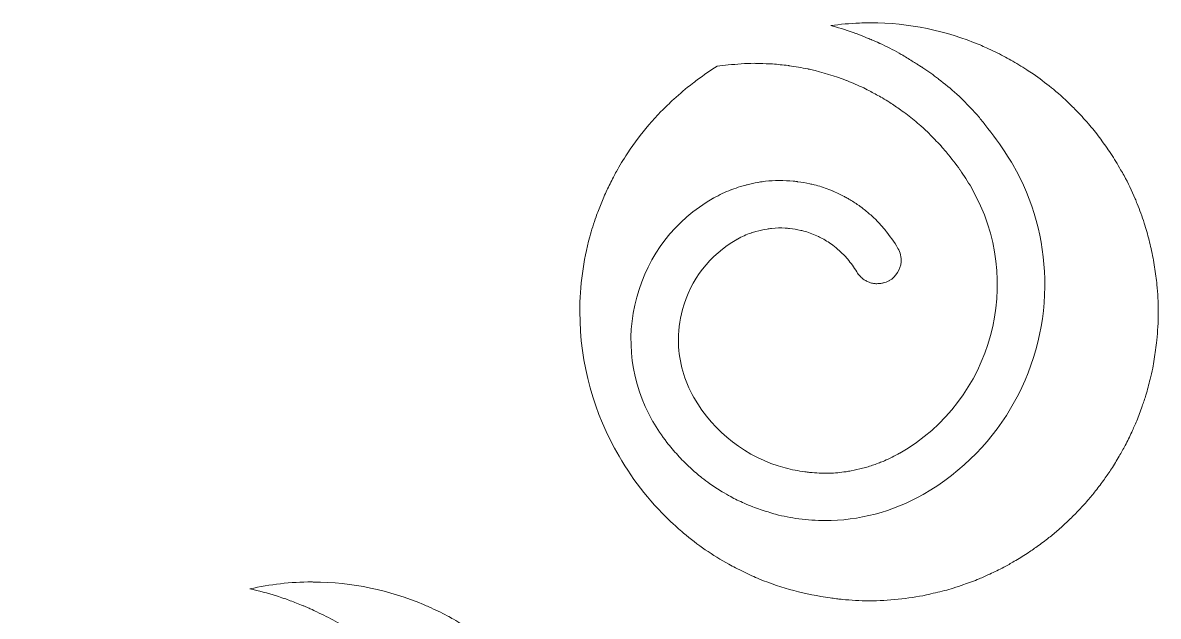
# Model space of a CAD drawing. Header units: millimetres. Extents: x -416 to 1516, y -417 to 43.
# Drawn here: x 853.16 to 877.1, y -36.01 to -23.49 of the extents above; entities that cross this region are included whole.
import ezdxf

# ---------------------------------------------------------------- set-up
doc = ezdxf.new("R2010")
doc.units = ezdxf.units.MM
doc.header["$MEASUREMENT"] = 0
doc.layers.add('Layer 2', color=7, linetype='Continuous')

msp = doc.modelspace()

# ---------------------------------------------------------------- linework, layer by layer
at = {"layer": 'Layer 2', "lineweight": 0}
for points, knots in [([(864.958, -28.78), (864.994, -28.517), (865.046, -28.258), (865.114, -28.006), (865.152, -27.862), (865.198, -27.721), (865.247, -27.581), (865.262, -27.538), (865.279, -27.495), (865.296, -27.452), (865.332, -27.355), (865.37, -27.26), (865.411, -27.166), (865.432, -27.118), (865.453, -27.071), (865.475, -27.025), (865.518, -26.932), (865.564, -26.841), (865.612, -26.751), (865.634, -26.71), (865.654, -26.669), (865.676, -26.629), (865.748, -26.502), (865.822, -26.377), (865.902, -26.255), (865.972, -26.149), (866.045, -26.045), (866.121, -25.943), (866.274, -25.74), (866.439, -25.547), (866.615, -25.365), (866.659, -25.319), (866.706, -25.276), (866.752, -25.231), (866.797, -25.187), (866.841, -25.142), (866.888, -25.099), (867.013, -24.985), (867.144, -24.877), (867.278, -24.774), (867.311, -24.748), (867.345, -24.722), (867.379, -24.697), (867.515, -24.596), (867.654, -24.498), (867.798, -24.408), (867.877, -24.396), (867.955, -24.389), (868.034, -24.381), (868.216, -24.361), (868.398, -24.347), (868.58, -24.346), (868.581, -24.346), (868.581, -24.346), (868.582, -24.346), (868.598, -24.346), (868.614, -24.348), (868.631, -24.348), (868.652, -24.348), (868.673, -24.35), (868.694, -24.35), (868.785, -24.352), (868.876, -24.354), (868.966, -24.36), (869.076, -24.368), (869.185, -24.379), (869.294, -24.393), (869.303, -24.394), (869.312, -24.395), (869.32, -24.396), (869.452, -24.414), (869.583, -24.437), (869.713, -24.465), (869.716, -24.465), (869.718, -24.465), (869.72, -24.466), (869.735, -24.469), (869.751, -24.474), (869.766, -24.478), (870.024, -24.536), (870.278, -24.612), (870.525, -24.708), (870.527, -24.709), (870.529, -24.71), (870.531, -24.711), (870.652, -24.758), (870.771, -24.81), (870.889, -24.866), (870.939, -24.89), (870.987, -24.916), (871.036, -24.942), (871.119, -24.984), (871.201, -25.029), (871.282, -25.077), (871.334, -25.108), (871.386, -25.139), (871.437, -25.172), (871.515, -25.221), (871.592, -25.274), (871.667, -25.328), (871.714, -25.361), (871.763, -25.394), (871.809, -25.43), (871.907, -25.505), (872.001, -25.584), (872.094, -25.666), (872.096, -25.667), (872.099, -25.669), (872.101, -25.671), (872.118, -25.687), (872.136, -25.702), (872.153, -25.717), (872.16, -25.723), (872.166, -25.729), (872.173, -25.735), (872.175, -25.737), (872.177, -25.739), (872.179, -25.741), (872.24, -25.798), (872.296, -25.86), (872.354, -25.92), (872.397, -25.965), (872.443, -26.007), (872.485, -26.054), (872.494, -26.064), (872.505, -26.073), (872.514, -26.084), (872.516, -26.086), (872.518, -26.088), (872.52, -26.09), (872.553, -26.128), (872.587, -26.166), (872.62, -26.206), (872.628, -26.215), (872.635, -26.226), (872.643, -26.236), (872.738, -26.35), (872.831, -26.466), (872.917, -26.59), (872.918, -26.591), (872.919, -26.592), (872.92, -26.594), (873.004, -26.714), (873.084, -26.839), (873.158, -26.968), (873.16, -26.971), (873.162, -26.974), (873.163, -26.976), (874.288, -28.937), (873.608, -31.447), (871.648, -32.572), (871.647, -32.572), (871.647, -32.572), (871.646, -32.572), (871.541, -32.632), (871.433, -32.685), (871.324, -32.732), (871.29, -32.747), (871.255, -32.759), (871.22, -32.773), (871.143, -32.803), (871.064, -32.831), (870.985, -32.855), (870.946, -32.867), (870.906, -32.878), (870.866, -32.889), (870.786, -32.91), (870.705, -32.927), (870.624, -32.942), (870.588, -32.948), (870.552, -32.956), (870.516, -32.961), (870.399, -32.978), (870.282, -32.99), (870.164, -32.993), (870.162, -32.993), (870.159, -32.993), (870.157, -32.993), (870.021, -32.996), (869.885, -32.989), (869.749, -32.975), (869.716, -32.971), (869.683, -32.967), (869.65, -32.963), (869.511, -32.944), (869.373, -32.92), (869.235, -32.883), (868.416, -32.661), (867.732, -32.133), (867.309, -31.396), (867.106, -31.042), (866.997, -30.652), (866.985, -30.256), (866.978, -30.018), (867.006, -29.778), (867.07, -29.541), (867.241, -28.911), (867.646, -28.386), (868.212, -28.061), (868.218, -28.058), (868.223, -28.056), (868.229, -28.053), (868.321, -28.001), (868.417, -27.96), (868.514, -27.926), (868.516, -27.925), (868.518, -27.924), (868.521, -27.923), (868.552, -27.912), (868.585, -27.903), (868.617, -27.894), (868.694, -27.871), (868.773, -27.854), (868.851, -27.842), (868.883, -27.837), (868.916, -27.831), (868.948, -27.828), (869.043, -27.818), (869.138, -27.816), (869.233, -27.821), (869.265, -27.823), (869.296, -27.827), (869.327, -27.83), (869.406, -27.839), (869.485, -27.852), (869.562, -27.87), (869.592, -27.877), (869.622, -27.884), (869.652, -27.892), (869.75, -27.921), (869.845, -27.956), (869.937, -28), (869.953, -28.007), (869.967, -28.016), (869.982, -28.024), (870.068, -28.068), (870.15, -28.118), (870.228, -28.175), (870.228, -28.176), (870.229, -28.176), (870.23, -28.176), (870.253, -28.194), (870.276, -28.213), (870.299, -28.232), (870.363, -28.284), (870.425, -28.341), (870.482, -28.402), (870.501, -28.422), (870.52, -28.441), (870.538, -28.462), (870.541, -28.466), (870.544, -28.469), (870.547, -28.473), (870.619, -28.558), (870.686, -28.647), (870.743, -28.747), (870.763, -28.781), (870.787, -28.812), (870.813, -28.839), (870.818, -28.844), (870.823, -28.849), (870.828, -28.853), (870.829, -28.854), (870.83, -28.856), (870.831, -28.857), (870.841, -28.866), (870.852, -28.873), (870.863, -28.882), (870.863, -28.882), (870.863, -28.882), (870.863, -28.882), (870.875, -28.892), (870.887, -28.903), (870.9, -28.912), (870.911, -28.919), (870.921, -28.925), (870.931, -28.931), (870.955, -28.944), (870.979, -28.955), (871.004, -28.964), (871.014, -28.968), (871.023, -28.972), (871.033, -28.975), (871.047, -28.98), (871.062, -28.981), (871.077, -28.984), (871.089, -28.987), (871.102, -28.989), (871.115, -28.991), (871.124, -28.992), (871.132, -28.996), (871.142, -28.996), (871.142, -28.996), (871.142, -28.996), (871.142, -28.996), (871.142, -28.996), (871.142, -28.996), (871.142, -28.996), (871.158, -28.997), (871.173, -28.994), (871.189, -28.993), (871.205, -28.993), (871.221, -28.996), (871.238, -28.994), (871.248, -28.993), (871.259, -28.989), (871.27, -28.987), (871.28, -28.985), (871.291, -28.983), (871.302, -28.98), (871.302, -28.98), (871.302, -28.98), (871.303, -28.98), (871.303, -28.98), (871.303, -28.979), (871.303, -28.979), (871.342, -28.969), (871.381, -28.955), (871.418, -28.935), (871.421, -28.933), (871.424, -28.933), (871.427, -28.931), (871.577, -28.846), (871.665, -28.694), (871.677, -28.534), (871.684, -28.438), (871.663, -28.339), (871.612, -28.249), (871.532, -28.111), (871.44, -27.985), (871.343, -27.865), (871.341, -27.864), (871.34, -27.862), (871.339, -27.861), (871.315, -27.831), (871.289, -27.805), (871.264, -27.777), (871.213, -27.72), (871.164, -27.662), (871.109, -27.61), (871.106, -27.608), (871.104, -27.605), (871.101, -27.602), (871.045, -27.549), (870.985, -27.501), (870.925, -27.452), (870.894, -27.427), (870.864, -27.4), (870.831, -27.376), (870.813, -27.364), (870.795, -27.352), (870.778, -27.339), (870.712, -27.294), (870.646, -27.251), (870.577, -27.211), (870.552, -27.196), (870.526, -27.181), (870.5, -27.167), (870.488, -27.161), (870.476, -27.154), (870.464, -27.147), (870.388, -27.107), (870.31, -27.071), (870.231, -27.039), (870.229, -27.038), (870.227, -27.037), (870.226, -27.036), (870.214, -27.032), (870.204, -27.026), (870.193, -27.022), (870.181, -27.017), (870.169, -27.011), (870.157, -27.007), (870.055, -26.967), (869.95, -26.935), (869.844, -26.908), (869.813, -26.9), (869.783, -26.894), (869.752, -26.887), (869.669, -26.869), (869.587, -26.854), (869.503, -26.843), (869.501, -26.843), (869.499, -26.843), (869.496, -26.843), (869.489, -26.842), (869.483, -26.841), (869.476, -26.84), (869.451, -26.837), (869.427, -26.833), (869.403, -26.831), (869.307, -26.822), (869.211, -26.819), (869.115, -26.819), (869.099, -26.819), (869.082, -26.816), (869.066, -26.816), (869.054, -26.817), (869.042, -26.819), (869.03, -26.819), (869.029, -26.819), (869.028, -26.82), (869.027, -26.82), (868.934, -26.823), (868.842, -26.83), (868.749, -26.843), (868.737, -26.845), (868.725, -26.847), (868.712, -26.849), (868.695, -26.852), (868.678, -26.855), (868.661, -26.858), (868.659, -26.858), (868.656, -26.859), (868.654, -26.859), (868.58, -26.872), (868.506, -26.887), (868.432, -26.906), (868.422, -26.908), (868.413, -26.911), (868.403, -26.914), (868.366, -26.923), (868.328, -26.935), (868.291, -26.947), (868.229, -26.966), (868.168, -26.986), (868.107, -27.01), (868.101, -27.012), (868.096, -27.014), (868.091, -27.016), (867.968, -27.064), (867.847, -27.119), (867.729, -27.186), (867.724, -27.189), (867.719, -27.19), (867.714, -27.193), (866.916, -27.651), (866.344, -28.392), (866.104, -29.28), (865.863, -30.168), (865.983, -31.096), (866.44, -31.894), (866.442, -31.896), (866.444, -31.899), (866.446, -31.902), (866.536, -32.057), (866.635, -32.203), (866.74, -32.342), (866.776, -32.39), (866.817, -32.432), (866.854, -32.478), (866.93, -32.569), (867.006, -32.658), (867.088, -32.742), (867.136, -32.79), (867.186, -32.835), (867.236, -32.881), (867.315, -32.953), (867.394, -33.023), (867.477, -33.089), (867.533, -33.132), (867.589, -33.173), (867.646, -33.214), (867.73, -33.274), (867.816, -33.33), (867.905, -33.383), (867.964, -33.419), (868.024, -33.454), (868.085, -33.487), (868.177, -33.537), (868.272, -33.581), (868.367, -33.624), (868.428, -33.651), (868.487, -33.679), (868.549, -33.703), (868.655, -33.744), (868.763, -33.778), (868.872, -33.81), (868.926, -33.826), (868.979, -33.846), (869.033, -33.86), (869.194, -33.901), (869.356, -33.933), (869.521, -33.955), (869.704, -33.979), (869.888, -33.992), (870.073, -33.992), (870.073, -33.992), (870.073, -33.992), (870.073, -33.992), (870.073, -33.992), (870.073, -33.992), (870.073, -33.992), (870.073, -33.992), (870.073, -33.992), (870.073, -33.992), (870.073, -33.992), (870.073, -33.992), (870.073, -33.992), (870.073, -33.992), (870.073, -33.992), (870.073, -33.992), (870.074, -33.992), (870.074, -33.992), (870.074, -33.992), (870.778, -33.992), (871.492, -33.814), (872.146, -33.439), (873.823, -32.477), (874.747, -30.701), (874.706, -28.892), (874.687, -28.07), (874.469, -27.241), (874.032, -26.479), (873.997, -26.418), (873.956, -26.363), (873.919, -26.304), (873.774, -26.069), (873.615, -25.848), (873.445, -25.639), (873.392, -25.574), (873.342, -25.504), (873.287, -25.441), (873.147, -25.285), (873.002, -25.136), (872.849, -24.996), (872.726, -24.883), (872.598, -24.778), (872.466, -24.678), (872.466, -24.677), (872.465, -24.677), (872.465, -24.677), (872.465, -24.677), (872.464, -24.676), (872.464, -24.676), (872.464, -24.676), (872.463, -24.676), (872.463, -24.675), (872.358, -24.593), (872.249, -24.517), (872.139, -24.442), (872.138, -24.442), (872.138, -24.441), (872.137, -24.441), (872.132, -24.437), (872.127, -24.433), (872.121, -24.429), (872.117, -24.427), (872.113, -24.425), (872.11, -24.422), (872.109, -24.422), (872.108, -24.421), (872.107, -24.421), (872.095, -24.413), (872.083, -24.406), (872.071, -24.398), (872.05, -24.386), (872.03, -24.373), (872.009, -24.36), (871.976, -24.339), (871.942, -24.319), (871.909, -24.298), (871.834, -24.251), (871.761, -24.202), (871.684, -24.159), (871.684, -24.159), (871.683, -24.158), (871.683, -24.158), (871.682, -24.158), (871.682, -24.158), (871.682, -24.158), (871.681, -24.157), (871.681, -24.157), (871.681, -24.157), (871.665, -24.148), (871.65, -24.14), (871.634, -24.131), (871.503, -24.059), (871.371, -23.991), (871.236, -23.928), (871.23, -23.926), (871.225, -23.923), (871.22, -23.92), (871.22, -23.92), (871.22, -23.92), (871.22, -23.92), (871.219, -23.92), (871.219, -23.919), (871.218, -23.919), (871.163, -23.894), (871.106, -23.872), (871.051, -23.848), (871.048, -23.847), (871.046, -23.846), (871.044, -23.845), (871.044, -23.845), (871.043, -23.845), (871.043, -23.845), (871.042, -23.845), (871.042, -23.845), (871.041, -23.844), (871.01, -23.831), (870.979, -23.82), (870.948, -23.806), (870.875, -23.775), (870.802, -23.743), (870.728, -23.717), (870.727, -23.716), (870.727, -23.716), (870.727, -23.716), (870.727, -23.716), (870.727, -23.716), (870.727, -23.716), (870.727, -23.716), (870.726, -23.716), (870.726, -23.716), (870.565, -23.657), (870.4, -23.606), (870.235, -23.561), (870.221, -23.558), (870.208, -23.552), (870.194, -23.549), (870.195, -23.549), (870.195, -23.549), (870.196, -23.549), (870.394, -23.522), (870.595, -23.506), (870.798, -23.497), (870.866, -23.494), (870.933, -23.489), (871.002, -23.489), (871.012, -23.489), (871.021, -23.49), (871.031, -23.49), (871.849, -23.494), (872.629, -23.661), (873.341, -23.958), (873.387, -23.977), (873.432, -23.999), (873.477, -24.019), (873.6, -24.074), (873.721, -24.132), (873.839, -24.195), (873.89, -24.222), (873.941, -24.249), (873.991, -24.278), (874.105, -24.342), (874.216, -24.41), (874.325, -24.482), (874.369, -24.511), (874.414, -24.539), (874.458, -24.569), (874.591, -24.661), (874.72, -24.758), (874.846, -24.86), (874.86, -24.871), (874.876, -24.882), (874.89, -24.894), (875.03, -25.01), (875.164, -25.133), (875.293, -25.261), (875.325, -25.293), (875.356, -25.328), (875.388, -25.361), (875.481, -25.457), (875.571, -25.556), (875.658, -25.659), (875.697, -25.705), (875.735, -25.753), (875.773, -25.801), (875.849, -25.896), (875.922, -25.994), (875.992, -26.095), (876.028, -26.145), (876.064, -26.195), (876.098, -26.247), (876.171, -26.359), (876.24, -26.474), (876.306, -26.591), (876.33, -26.632), (876.355, -26.672), (876.377, -26.713), (876.463, -26.872), (876.541, -27.035), (876.613, -27.202), (876.627, -27.237), (876.639, -27.273), (876.654, -27.308), (876.708, -27.442), (876.758, -27.577), (876.803, -27.715), (876.822, -27.775), (876.839, -27.837), (876.856, -27.897), (876.89, -28.015), (876.921, -28.135), (876.948, -28.255), (876.963, -28.321), (876.977, -28.387), (876.99, -28.454), (877.013, -28.579), (877.032, -28.706), (877.048, -28.834), (877.055, -28.894), (877.065, -28.954), (877.07, -29.016), (877.088, -29.201), (877.098, -29.388), (877.099, -29.577), (877.099, -29.58), (877.099, -29.583), (877.099, -29.586), (877.099, -29.595), (877.098, -29.604), (877.098, -29.613), (877.097, -29.807), (877.087, -30), (877.069, -30.189), (877.062, -30.259), (877.048, -30.327), (877.039, -30.396), (877.022, -30.523), (877.006, -30.651), (876.981, -30.777), (876.965, -30.855), (876.943, -30.932), (876.925, -31.01), (876.897, -31.122), (876.871, -31.235), (876.838, -31.344), (876.814, -31.425), (876.784, -31.503), (876.757, -31.582), (876.721, -31.685), (876.685, -31.789), (876.644, -31.89), (876.612, -31.969), (876.575, -32.046), (876.539, -32.124), (876.495, -32.22), (876.45, -32.317), (876.401, -32.41), (876.361, -32.487), (876.317, -32.561), (876.274, -32.635), (876.221, -32.726), (876.168, -32.816), (876.111, -32.903), (876.064, -32.976), (876.014, -33.046), (875.964, -33.117), (875.904, -33.201), (875.842, -33.284), (875.778, -33.365), (875.724, -33.433), (875.669, -33.499), (875.612, -33.565), (875.545, -33.643), (875.475, -33.719), (875.404, -33.793), (875.344, -33.856), (875.284, -33.918), (875.221, -33.978), (875.147, -34.049), (875.07, -34.118), (874.992, -34.186), (874.927, -34.243), (874.862, -34.298), (874.794, -34.352), (874.713, -34.417), (874.628, -34.479), (874.544, -34.54), (874.474, -34.59), (874.405, -34.64), (874.334, -34.686), (874.245, -34.745), (874.153, -34.798), (874.061, -34.852), (873.989, -34.894), (873.917, -34.938), (873.842, -34.977), (873.746, -35.028), (873.646, -35.074), (873.546, -35.12), (873.472, -35.154), (873.399, -35.191), (873.323, -35.222), (873.216, -35.266), (873.107, -35.303), (872.997, -35.341), (872.924, -35.367), (872.853, -35.395), (872.778, -35.418), (872.655, -35.456), (872.528, -35.485), (872.402, -35.515), (872.338, -35.53), (872.276, -35.549), (872.211, -35.562), (871.82, -35.641), (871.416, -35.684), (871.002, -35.684), (870.811, -35.684), (870.624, -35.672), (870.437, -35.655), (870.405, -35.652), (870.373, -35.65), (870.341, -35.646), (870.332, -35.645), (870.323, -35.643), (870.314, -35.642), (870.269, -35.637), (870.226, -35.628), (870.182, -35.622), (869.662, -35.551), (869.161, -35.419), (868.691, -35.225), (868.637, -35.203), (868.585, -35.179), (868.532, -35.156), (868.416, -35.104), (868.302, -35.049), (868.19, -34.99), (868.141, -34.965), (868.093, -34.941), (868.045, -34.914), (867.705, -34.725), (867.385, -34.504), (867.089, -34.256), (867.043, -34.215), (866.999, -34.173), (866.953, -34.132), (866.932, -34.113), (866.911, -34.093), (866.889, -34.074), (866.434, -33.657), (866.043, -33.173), (865.731, -32.635), (865.209, -31.737), (864.905, -30.697), (864.905, -29.586), (864.905, -29.313), (864.923, -29.044), (864.958, -28.78)], [0, 0, 0, 0, 1, 1, 1, 2, 2, 2, 3, 3, 3, 4, 4, 4, 5, 5, 5, 6, 6, 6, 7, 7, 7, 8, 8, 8, 9, 9, 9, 10, 10, 10, 11, 11, 11, 12, 12, 12, 13, 13, 13, 14, 14, 14, 15, 15, 15, 16, 16, 16, 17, 17, 17, 18, 18, 18, 19, 19, 19, 20, 20, 20, 21, 21, 21, 22, 22, 22, 23, 23, 23, 24, 24, 24, 25, 25, 25, 26, 26, 26, 27, 27, 27, 28, 28, 28, 29, 29, 29, 30, 30, 30, 31, 31, 31, 32, 32, 32, 33, 33, 33, 34, 34, 34, 35, 35, 35, 36, 36, 36, 37, 37, 37, 38, 38, 38, 39, 39, 39, 40, 40, 40, 41, 41, 41, 42, 42, 42, 43, 43, 43, 44, 44, 44, 45, 45, 45, 46, 46, 46, 47, 47, 47, 48, 48, 48, 49, 49, 49, 50, 50, 50, 51, 51, 51, 52, 52, 52, 53, 53, 53, 54, 54, 54, 55, 55, 55, 56, 56, 56, 57, 57, 57, 58, 58, 58, 59, 59, 59, 60, 60, 60, 61, 61, 61, 62, 62, 62, 63, 63, 63, 64, 64, 64, 65, 65, 65, 66, 66, 66, 67, 67, 67, 68, 68, 68, 69, 69, 69, 70, 70, 70, 71, 71, 71, 72, 72, 72, 73, 73, 73, 74, 74, 74, 75, 75, 75, 76, 76, 76, 77, 77, 77, 78, 78, 78, 79, 79, 79, 80, 80, 80, 81, 81, 81, 82, 82, 82, 83, 83, 83, 84, 84, 84, 85, 85, 85, 86, 86, 86, 87, 87, 87, 88, 88, 88, 89, 89, 89, 90, 90, 90, 91, 91, 91, 92, 92, 92, 93, 93, 93, 94, 94, 94, 95, 95, 95, 96, 96, 96, 97, 97, 97, 98, 98, 98, 99, 99, 99, 100, 100, 100, 101, 101, 101, 102, 102, 102, 103, 103, 103, 104, 104, 104, 105, 105, 105, 106, 106, 106, 107, 107, 107, 108, 108, 108, 109, 109, 109, 110, 110, 110, 111, 111, 111, 112, 112, 112, 113, 113, 113, 114, 114, 114, 115, 115, 115, 116, 116, 116, 117, 117, 117, 118, 118, 118, 119, 119, 119, 120, 120, 120, 121, 121, 121, 122, 122, 122, 123, 123, 123, 124, 124, 124, 125, 125, 125, 126, 126, 126, 127, 127, 127, 128, 128, 128, 129, 129, 129, 130, 130, 130, 131, 131, 131, 132, 132, 132, 133, 133, 133, 134, 134, 134, 135, 135, 135, 136, 136, 136, 137, 137, 137, 138, 138, 138, 139, 139, 139, 140, 140, 140, 141, 141, 141, 142, 142, 142, 143, 143, 143, 144, 144, 144, 145, 145, 145, 146, 146, 146, 147, 147, 147, 148, 148, 148, 149, 149, 149, 150, 150, 150, 151, 151, 151, 152, 152, 152, 153, 153, 153, 154, 154, 154, 155, 155, 155, 156, 156, 156, 157, 157, 157, 158, 158, 158, 159, 159, 159, 160, 160, 160, 161, 161, 161, 162, 162, 162, 163, 163, 163, 164, 164, 164, 165, 165, 165, 166, 166, 166, 167, 167, 167, 168, 168, 168, 169, 169, 169, 170, 170, 170, 171, 171, 171, 172, 172, 172, 173, 173, 173, 174, 174, 174, 175, 175, 175, 176, 176, 176, 177, 177, 177, 178, 178, 178, 179, 179, 179, 180, 180, 180, 181, 181, 181, 182, 182, 182, 183, 183, 183, 184, 184, 184, 185, 185, 185, 186, 186, 186, 187, 187, 187, 188, 188, 188, 189, 189, 189, 190, 190, 190, 191, 191, 191, 192, 192, 192, 193, 193, 193, 194, 194, 194, 195, 195, 195, 196, 196, 196, 197, 197, 197, 198, 198, 198, 199, 199, 199, 200, 200, 200, 201, 201, 201, 202, 202, 202, 203, 203, 203, 204, 204, 204, 205, 205, 205, 206, 206, 206, 207, 207, 207, 208, 208, 208, 209, 209, 209, 210, 210, 210, 211, 211, 211, 212, 212, 212, 213, 213, 213, 214, 214, 214, 215, 215, 215, 216, 216, 216, 217, 217, 217, 218, 218, 218, 219, 219, 219, 220, 220, 220, 221, 221, 221, 222, 222, 222, 223, 223, 223, 224, 224, 224, 225, 225, 225, 226, 226, 226, 227, 227, 227, 228, 228, 228, 229, 229, 229, 230, 230, 230, 231, 231, 231, 232, 232, 232, 233, 233, 233, 234, 234, 234, 235, 235, 235, 236, 236, 236, 237, 237, 237, 238, 238, 238, 239, 239, 239, 240, 240, 240, 241, 241, 241, 242, 242, 242, 243, 243, 243, 244, 244, 244, 245, 245, 245, 246, 246, 246, 247, 247, 247, 248, 248, 248, 249, 249, 249, 250, 250, 250, 251, 251, 251, 252, 252, 252, 253, 253, 253, 254, 254, 254, 255, 255, 255, 256, 256, 256, 257, 257, 257, 258, 258, 258, 259, 259, 259, 260, 260, 260, 261, 261, 261, 262, 262, 262, 263, 263, 263, 264, 264, 264, 265, 265, 265, 266, 266, 266, 267, 267, 267, 268, 268, 268, 269, 269, 269, 270, 270, 270, 271, 271, 271, 272, 272, 272, 273, 273, 273, 274, 274, 274, 275, 275, 275, 276, 276, 276, 277, 277, 277, 278, 278, 278, 279, 279, 279, 280, 280, 280, 281, 281, 281, 281]), ([(853.161, -41.385), (853.161, -41.211), (853.171, -41.039), (853.185, -40.869), (853.188, -40.826), (853.193, -40.784), (853.197, -40.742), (853.215, -40.573), (853.237, -40.407), (853.268, -40.243), (853.28, -40.18), (853.295, -40.12), (853.309, -40.058), (853.35, -39.875), (853.396, -39.694), (853.453, -39.517), (853.491, -39.4), (853.533, -39.283), (853.578, -39.169), (853.629, -39.038), (853.686, -38.91), (853.746, -38.783), (853.765, -38.744), (853.785, -38.706), (853.805, -38.667), (853.848, -38.579), (853.894, -38.493), (853.942, -38.408), (853.966, -38.365), (853.99, -38.323), (854.015, -38.282), (854.064, -38.198), (854.117, -38.116), (854.17, -38.034), (854.194, -37.999), (854.217, -37.962), (854.241, -37.927), (854.399, -37.699), (854.572, -37.482), (854.759, -37.278), (854.788, -37.246), (854.818, -37.216), (854.848, -37.185), (854.915, -37.114), (854.983, -37.045), (855.054, -36.978), (855.088, -36.945), (855.124, -36.912), (855.159, -36.88), (855.231, -36.815), (855.304, -36.751), (855.379, -36.689), (855.412, -36.662), (855.445, -36.634), (855.479, -36.607), (855.587, -36.521), (855.698, -36.438), (855.812, -36.359), (855.931, -36.34), (856.051, -36.326), (856.17, -36.315), (856.286, -36.305), (856.403, -36.299), (856.519, -36.296), (856.546, -36.296), (856.572, -36.293), (856.599, -36.293), (856.601, -36.293), (856.602, -36.293), (856.604, -36.293), (856.733, -36.292), (856.862, -36.298), (856.99, -36.307), (857.009, -36.308), (857.027, -36.308), (857.046, -36.309), (857.094, -36.313), (857.143, -36.319), (857.191, -36.324), (857.292, -36.335), (857.393, -36.348), (857.493, -36.364), (857.547, -36.372), (857.601, -36.382), (857.655, -36.392), (857.664, -36.394), (857.673, -36.397), (857.682, -36.399), (857.714, -36.405), (857.746, -36.413), (857.778, -36.42), (857.834, -36.432), (857.89, -36.444), (857.946, -36.458), (857.996, -36.471), (858.046, -36.482), (858.095, -36.496), (858.17, -36.518), (858.244, -36.544), (858.318, -36.569), (858.372, -36.587), (858.428, -36.602), (858.481, -36.622), (858.482, -36.622), (858.483, -36.623), (858.484, -36.623), (858.489, -36.625), (858.494, -36.627), (858.499, -36.629), (858.528, -36.64), (858.556, -36.652), (858.585, -36.663), (858.589, -36.664), (858.592, -36.666), (858.596, -36.668), (858.696, -36.707), (858.795, -36.748), (858.892, -36.794), (858.946, -36.819), (858.998, -36.847), (859.05, -36.874), (859.076, -36.887), (859.101, -36.902), (859.127, -36.915), (859.172, -36.938), (859.217, -36.961), (859.261, -36.986), (859.318, -37.018), (859.373, -37.053), (859.429, -37.088), (859.43, -37.089), (859.432, -37.09), (859.433, -37.091), (859.437, -37.093), (859.44, -37.095), (859.444, -37.098), (859.502, -37.133), (859.559, -37.169), (859.615, -37.208), (859.672, -37.246), (859.727, -37.286), (859.781, -37.327), (859.804, -37.344), (859.827, -37.362), (859.85, -37.379), (859.884, -37.405), (859.919, -37.431), (859.952, -37.458), (860.007, -37.502), (860.06, -37.547), (860.113, -37.593), (860.167, -37.64), (860.22, -37.689), (860.272, -37.739), (860.323, -37.787), (860.374, -37.836), (860.423, -37.887), (860.43, -37.894), (860.436, -37.902), (860.443, -37.909), (860.486, -37.954), (860.529, -38.001), (860.571, -38.049), (860.618, -38.101), (860.665, -38.153), (860.71, -38.208), (860.744, -38.25), (860.777, -38.294), (860.809, -38.338), (860.821, -38.354), (860.834, -38.369), (860.845, -38.385), (860.888, -38.442), (860.933, -38.498), (860.974, -38.557), (860.991, -38.583), (861.007, -38.61), (861.024, -38.637), (861.05, -38.678), (861.077, -38.719), (861.103, -38.761), (861.136, -38.815), (861.172, -38.867), (861.204, -38.922), (861.749, -39.872), (861.891, -40.977), (861.605, -42.034), (861.319, -43.091), (860.638, -43.973), (859.688, -44.518), (859.688, -44.518), (859.687, -44.518), (859.687, -44.518), (859.582, -44.578), (859.474, -44.631), (859.365, -44.678), (859.331, -44.693), (859.296, -44.705), (859.261, -44.719), (859.183, -44.749), (859.105, -44.777), (859.026, -44.801), (858.986, -44.813), (858.947, -44.825), (858.906, -44.835), (858.826, -44.856), (858.746, -44.873), (858.664, -44.888), (858.628, -44.894), (858.593, -44.902), (858.556, -44.907), (858.44, -44.924), (858.322, -44.936), (858.205, -44.939), (858.202, -44.939), (858.2, -44.939), (858.197, -44.939), (858.062, -44.943), (857.925, -44.935), (857.789, -44.921), (857.756, -44.917), (857.723, -44.913), (857.69, -44.909), (857.552, -44.89), (857.413, -44.866), (857.276, -44.829), (856.457, -44.607), (855.772, -44.079), (855.35, -43.342), (855.14, -42.977), (855.036, -42.58), (855.027, -42.186), (855.007, -41.319), (855.45, -40.468), (856.253, -40.007), (856.258, -40.004), (856.264, -40.002), (856.269, -39.999), (856.362, -39.948), (856.457, -39.907), (856.553, -39.872), (856.556, -39.871), (856.559, -39.87), (856.562, -39.869), (856.594, -39.858), (856.625, -39.849), (856.657, -39.84), (856.735, -39.817), (856.813, -39.8), (856.892, -39.788), (856.924, -39.783), (856.957, -39.777), (856.989, -39.774), (857.084, -39.764), (857.179, -39.763), (857.274, -39.767), (857.305, -39.769), (857.337, -39.773), (857.368, -39.776), (857.447, -39.785), (857.525, -39.798), (857.603, -39.816), (857.633, -39.823), (857.663, -39.83), (857.693, -39.839), (857.791, -39.867), (857.886, -39.902), (857.978, -39.946), (857.994, -39.954), (858.008, -39.962), (858.023, -39.97), (858.108, -40.014), (858.19, -40.064), (858.268, -40.121), (858.269, -40.122), (858.27, -40.122), (858.27, -40.123), (858.294, -40.14), (858.317, -40.159), (858.34, -40.178), (858.404, -40.23), (858.465, -40.287), (858.522, -40.348), (858.541, -40.368), (858.561, -40.387), (858.579, -40.408), (858.582, -40.412), (858.585, -40.415), (858.588, -40.419), (858.659, -40.504), (858.727, -40.593), (858.784, -40.693), (858.804, -40.727), (858.828, -40.758), (858.854, -40.786), (858.859, -40.791), (858.864, -40.795), (858.869, -40.799), (858.87, -40.8), (858.87, -40.802), (858.872, -40.803), (858.882, -40.812), (858.893, -40.819), (858.903, -40.828), (858.903, -40.828), (858.903, -40.828), (858.903, -40.828), (858.916, -40.838), (858.928, -40.849), (858.941, -40.858), (858.951, -40.865), (858.961, -40.871), (858.972, -40.877), (858.975, -40.879), (858.978, -40.88), (858.981, -40.881), (858.981, -40.881), (858.981, -40.881), (858.981, -40.882), (858.995, -40.889), (859.01, -40.895), (859.025, -40.902), (859.025, -40.902), (859.025, -40.902), (859.025, -40.902), (859.032, -40.904), (859.038, -40.908), (859.044, -40.911), (859.054, -40.914), (859.064, -40.919), (859.074, -40.922), (859.109, -40.932), (859.145, -40.94), (859.182, -40.943), (859.198, -40.944), (859.214, -40.94), (859.23, -40.939), (859.246, -40.939), (859.262, -40.942), (859.278, -40.94), (859.289, -40.939), (859.3, -40.935), (859.31, -40.933), (859.321, -40.931), (859.332, -40.929), (859.342, -40.926), (859.343, -40.926), (859.343, -40.926), (859.343, -40.926), (859.343, -40.926), (859.344, -40.926), (859.344, -40.926), (859.383, -40.915), (859.422, -40.901), (859.459, -40.881), (859.462, -40.879), (859.465, -40.879), (859.467, -40.878), (859.617, -40.792), (859.706, -40.64), (859.717, -40.48), (859.724, -40.384), (859.704, -40.285), (859.652, -40.195), (859.574, -40.058), (859.482, -39.933), (859.386, -39.814), (859.384, -39.812), (859.382, -39.809), (859.38, -39.807), (859.357, -39.78), (859.333, -39.755), (859.31, -39.729), (859.259, -39.672), (859.209, -39.614), (859.154, -39.561), (859.15, -39.557), (859.146, -39.552), (859.142, -39.548), (859.09, -39.5), (859.035, -39.456), (858.981, -39.412), (858.952, -39.388), (858.926, -39.361), (858.896, -39.339), (858.895, -39.338), (858.894, -39.337), (858.893, -39.336), (858.869, -39.318), (858.843, -39.303), (858.819, -39.286), (858.759, -39.244), (858.697, -39.205), (858.634, -39.168), (858.61, -39.153), (858.587, -39.139), (858.562, -39.125), (858.543, -39.115), (858.524, -39.104), (858.504, -39.094), (858.428, -39.054), (858.351, -39.018), (858.272, -38.985), (858.272, -38.985), (858.271, -38.985), (858.271, -38.985), (858.266, -38.982), (858.26, -38.98), (858.255, -38.977), (858.236, -38.969), (858.217, -38.96), (858.197, -38.953), (858.095, -38.914), (857.991, -38.881), (857.885, -38.854), (857.854, -38.846), (857.823, -38.84), (857.793, -38.834), (857.71, -38.815), (857.627, -38.8), (857.543, -38.789), (857.51, -38.785), (857.477, -38.78), (857.444, -38.777), (857.369, -38.77), (857.294, -38.77), (857.219, -38.768), (857.208, -38.768), (857.197, -38.766), (857.185, -38.766), (857.159, -38.766), (857.133, -38.762), (857.106, -38.763), (857.106, -38.763), (857.106, -38.763), (857.106, -38.763), (857.087, -38.763), (857.068, -38.767), (857.049, -38.767), (857.02, -38.769), (856.991, -38.774), (856.963, -38.776), (856.905, -38.78), (856.848, -38.781), (856.79, -38.789), (856.77, -38.792), (856.75, -38.796), (856.73, -38.799), (856.72, -38.801), (856.71, -38.803), (856.699, -38.805), (856.699, -38.805), (856.694, -38.805), (856.694, -38.805), (856.62, -38.818), (856.546, -38.833), (856.472, -38.852), (856.457, -38.856), (856.441, -38.86), (856.426, -38.865), (856.39, -38.874), (856.354, -38.886), (856.317, -38.898), (856.261, -38.916), (856.204, -38.934), (856.148, -38.956), (856.139, -38.959), (856.13, -38.963), (856.121, -38.966), (856, -39.014), (855.881, -39.069), (855.764, -39.135), (855.761, -39.136), (855.758, -39.138), (855.754, -39.139), (854.108, -40.084), (853.537, -42.193), (854.481, -43.84), (855.037, -44.808), (855.936, -45.502), (857.013, -45.794), (857.377, -45.893), (857.746, -45.941), (858.113, -45.941), (858.113, -45.941), (858.113, -45.941), (858.113, -45.941), (858.113, -45.941), (858.113, -45.941), (858.113, -45.941), (858.113, -45.941), (858.113, -45.941), (858.113, -45.941), (858.113, -45.941), (858.113, -45.941), (858.113, -45.941), (858.113, -45.941), (858.113, -45.941), (858.113, -45.941), (858.113, -45.941), (858.113, -45.941), (858.114, -45.941), (858.114, -45.941), (858.114, -45.941), (858.114, -45.941), (858.834, -45.941), (859.546, -45.753), (860.187, -45.385), (861.369, -44.707), (862.215, -43.61), (862.571, -42.296), (862.705, -41.803), (862.763, -41.301), (862.749, -40.805), (862.724, -39.977), (862.496, -39.163), (862.073, -38.425), (861.97, -38.246), (861.857, -38.076), (861.74, -37.912), (861.739, -37.911), (861.739, -37.911), (861.739, -37.91), (861.736, -37.906), (861.733, -37.902), (861.73, -37.898), (861.729, -37.897), (861.729, -37.896), (861.728, -37.895), (861.71, -37.87), (861.692, -37.844), (861.673, -37.819), (861.673, -37.818), (861.672, -37.818), (861.672, -37.817), (861.67, -37.815), (861.668, -37.812), (861.666, -37.81), (861.666, -37.809), (861.665, -37.808), (861.665, -37.807), (861.605, -37.727), (861.541, -37.653), (861.477, -37.577), (861.417, -37.503), (861.359, -37.426), (861.296, -37.355), (861.293, -37.352), (861.291, -37.35), (861.288, -37.347), (861.288, -37.347), (861.288, -37.347), (861.287, -37.346), (861.274, -37.332), (861.26, -37.318), (861.246, -37.303), (861.246, -37.302), (861.245, -37.301), (861.244, -37.3), (861.239, -37.295), (861.234, -37.29), (861.229, -37.285), (861.169, -37.221), (861.105, -37.162), (861.042, -37.101), (861.01, -37.07), (860.979, -37.037), (860.947, -37.007), (860.936, -36.997), (860.926, -36.986), (860.915, -36.975), (860.894, -36.956), (860.874, -36.933), (860.853, -36.914), (860.851, -36.912), (860.849, -36.91), (860.847, -36.908), (860.845, -36.907), (860.844, -36.906), (860.842, -36.904), (860.825, -36.888), (860.807, -36.871), (860.789, -36.856), (860.789, -36.856), (860.789, -36.856), (860.789, -36.855), (860.787, -36.854), (860.785, -36.852), (860.783, -36.85), (860.64, -36.724), (860.491, -36.607), (860.338, -36.496), (860.337, -36.495), (860.336, -36.494), (860.336, -36.494), (860.334, -36.493), (860.333, -36.492), (860.332, -36.492), (860.322, -36.484), (860.311, -36.477), (860.301, -36.469), (860.283, -36.457), (860.266, -36.445), (860.248, -36.432), (860.247, -36.432), (860.247, -36.431), (860.246, -36.431), (860.243, -36.429), (860.24, -36.427), (860.238, -36.425), (860.237, -36.425), (860.237, -36.425), (860.236, -36.424), (860.192, -36.393), (860.146, -36.367), (860.1, -36.338), (859.985, -36.26), (859.87, -36.182), (859.749, -36.114), (859.623, -36.042), (859.491, -35.981), (859.36, -35.919), (859.316, -35.898), (859.274, -35.874), (859.23, -35.854), (859.229, -35.854), (859.228, -35.853), (859.227, -35.853), (859.226, -35.852), (859.225, -35.852), (859.224, -35.851), (859.223, -35.851), (859.223, -35.851), (859.223, -35.851), (859.207, -35.844), (859.191, -35.838), (859.175, -35.831), (859.143, -35.817), (859.111, -35.804), (859.078, -35.79), (859.076, -35.789), (859.074, -35.788), (859.072, -35.787), (859.026, -35.768), (858.978, -35.752), (858.932, -35.734), (858.845, -35.7), (858.759, -35.665), (858.671, -35.635), (858.671, -35.635), (858.666, -35.634), (858.666, -35.634), (858.666, -35.634), (858.665, -35.634), (858.664, -35.633), (858.613, -35.616), (858.563, -35.598), (858.512, -35.582), (858.511, -35.582), (858.511, -35.582), (858.51, -35.582), (858.51, -35.581), (858.509, -35.581), (858.509, -35.581), (858.324, -35.524), (858.139, -35.472), (857.95, -35.432), (858.372, -35.339), (858.808, -35.287), (859.257, -35.287), (859.267, -35.287), (859.277, -35.288), (859.287, -35.289), (860.11, -35.293), (860.894, -35.462), (861.61, -35.763), (861.649, -35.779), (861.686, -35.797), (861.724, -35.814), (861.855, -35.872), (861.983, -35.934), (862.109, -36.001), (862.154, -36.025), (862.198, -36.049), (862.242, -36.074), (862.364, -36.143), (862.483, -36.216), (862.6, -36.293), (862.637, -36.317), (862.675, -36.341), (862.712, -36.366), (862.86, -36.468), (863.004, -36.576), (863.142, -36.69), (863.143, -36.691), (863.144, -36.692), (863.145, -36.692), (863.287, -36.81), (863.423, -36.935), (863.553, -37.065), (863.583, -37.095), (863.611, -37.127), (863.641, -37.157), (863.736, -37.256), (863.829, -37.358), (863.918, -37.463), (863.955, -37.508), (863.991, -37.553), (864.028, -37.599), (864.106, -37.697), (864.18, -37.797), (864.252, -37.9), (864.286, -37.948), (864.321, -37.997), (864.353, -38.046), (864.429, -38.161), (864.499, -38.279), (864.567, -38.399), (864.589, -38.437), (864.612, -38.474), (864.633, -38.513), (864.718, -38.672), (864.797, -38.835), (864.869, -39.003), (864.884, -39.038), (864.896, -39.075), (864.91, -39.11), (864.964, -39.243), (865.014, -39.378), (865.058, -39.516), (865.078, -39.576), (865.094, -39.637), (865.112, -39.698), (865.146, -39.815), (865.177, -39.934), (865.204, -40.055), (865.218, -40.121), (865.233, -40.187), (865.245, -40.254), (865.269, -40.379), (865.287, -40.505), (865.303, -40.633), (865.31, -40.694), (865.32, -40.753), (865.326, -40.814), (865.343, -40.999), (865.354, -41.186), (865.354, -41.375), (865.354, -41.378), (865.354, -41.382), (865.354, -41.385), (865.354, -41.394), (865.353, -41.403), (865.353, -41.412), (865.352, -41.606), (865.342, -41.798), (865.324, -41.988), (865.317, -42.057), (865.303, -42.125), (865.294, -42.194), (865.277, -42.322), (865.261, -42.45), (865.236, -42.575), (865.22, -42.654), (865.198, -42.73), (865.18, -42.808), (865.153, -42.92), (865.127, -43.033), (865.093, -43.143), (865.069, -43.223), (865.04, -43.301), (865.012, -43.38), (864.976, -43.484), (864.941, -43.587), (864.899, -43.688), (864.867, -43.768), (864.83, -43.845), (864.794, -43.922), (864.75, -44.019), (864.705, -44.115), (864.656, -44.209), (864.616, -44.285), (864.572, -44.359), (864.529, -44.434), (864.477, -44.524), (864.423, -44.614), (864.366, -44.701), (864.319, -44.774), (864.269, -44.845), (864.219, -44.915), (864.159, -44.999), (864.098, -45.082), (864.033, -45.163), (863.979, -45.231), (863.924, -45.298), (863.867, -45.363), (863.8, -45.441), (863.731, -45.517), (863.659, -45.592), (863.6, -45.654), (863.539, -45.716), (863.476, -45.776), (863.402, -45.848), (863.325, -45.917), (863.247, -45.984), (863.182, -46.041), (863.117, -46.097), (863.049, -46.151), (862.968, -46.216), (862.884, -46.277), (862.799, -46.338), (862.729, -46.388), (862.66, -46.438), (862.589, -46.485), (862.5, -46.543), (862.408, -46.597), (862.317, -46.65), (862.244, -46.693), (862.172, -46.736), (862.097, -46.776), (862.001, -46.827), (861.901, -46.872), (861.802, -46.918), (861.727, -46.953), (861.654, -46.989), (861.578, -47.02), (861.472, -47.064), (861.362, -47.102), (861.252, -47.14), (861.179, -47.165), (861.108, -47.194), (861.033, -47.216), (860.91, -47.254), (860.784, -47.284), (860.657, -47.313), (860.593, -47.329), (860.531, -47.348), (860.466, -47.361), (860.075, -47.44), (859.671, -47.482), (859.257, -47.482), (859.067, -47.482), (858.879, -47.471), (858.692, -47.453), (858.66, -47.45), (858.628, -47.448), (858.597, -47.445), (858.587, -47.443), (858.578, -47.441), (858.569, -47.44), (858.524, -47.435), (858.481, -47.426), (858.437, -47.42), (857.917, -47.35), (857.416, -47.217), (856.945, -47.023), (856.892, -47.002), (856.841, -46.978), (856.789, -46.955), (856.672, -46.903), (856.557, -46.848), (856.444, -46.788), (856.396, -46.764), (856.348, -46.739), (856.301, -46.713), (856.08, -46.589), (855.869, -46.449), (855.665, -46.3), (855.543, -46.21), (855.423, -46.117), (855.307, -46.02), (855.185, -45.916), (855.065, -45.81), (854.951, -45.696), (854.95, -45.696), (854.949, -45.695), (854.948, -45.694), (854.873, -45.619), (854.805, -45.537), (854.733, -45.458), (854.726, -45.449), (854.718, -45.44), (854.71, -45.431), (854.536, -45.236), (854.371, -45.034), (854.223, -44.818), (854.19, -44.769), (854.161, -44.719), (854.129, -44.669), (854.061, -44.563), (853.994, -44.456), (853.932, -44.345), (853.898, -44.284), (853.866, -44.22), (853.834, -44.157), (853.781, -44.055), (853.73, -43.951), (853.683, -43.845), (853.653, -43.776), (853.625, -43.707), (853.597, -43.637), (853.555, -43.532), (853.516, -43.425), (853.479, -43.317), (853.455, -43.245), (853.432, -43.173), (853.41, -43.1), (853.377, -42.987), (853.349, -42.873), (853.323, -42.759), (853.306, -42.687), (853.288, -42.616), (853.274, -42.544), (853.25, -42.418), (853.232, -42.289), (853.215, -42.16), (853.207, -42.097), (853.196, -42.035), (853.19, -41.972), (853.172, -41.778), (853.161, -41.583), (853.161, -41.385), (853.161, -41.385), (853.161, -41.385), (853.161, -41.385)], [0, 0, 0, 0, 1, 1, 1, 2, 2, 2, 3, 3, 3, 4, 4, 4, 5, 5, 5, 6, 6, 6, 7, 7, 7, 8, 8, 8, 9, 9, 9, 10, 10, 10, 11, 11, 11, 12, 12, 12, 13, 13, 13, 14, 14, 14, 15, 15, 15, 16, 16, 16, 17, 17, 17, 18, 18, 18, 19, 19, 19, 20, 20, 20, 21, 21, 21, 22, 22, 22, 23, 23, 23, 24, 24, 24, 25, 25, 25, 26, 26, 26, 27, 27, 27, 28, 28, 28, 29, 29, 29, 30, 30, 30, 31, 31, 31, 32, 32, 32, 33, 33, 33, 34, 34, 34, 35, 35, 35, 36, 36, 36, 37, 37, 37, 38, 38, 38, 39, 39, 39, 40, 40, 40, 41, 41, 41, 42, 42, 42, 43, 43, 43, 44, 44, 44, 45, 45, 45, 46, 46, 46, 47, 47, 47, 48, 48, 48, 49, 49, 49, 50, 50, 50, 51, 51, 51, 52, 52, 52, 53, 53, 53, 54, 54, 54, 55, 55, 55, 56, 56, 56, 57, 57, 57, 58, 58, 58, 59, 59, 59, 60, 60, 60, 61, 61, 61, 62, 62, 62, 63, 63, 63, 64, 64, 64, 65, 65, 65, 66, 66, 66, 67, 67, 67, 68, 68, 68, 69, 69, 69, 70, 70, 70, 71, 71, 71, 72, 72, 72, 73, 73, 73, 74, 74, 74, 75, 75, 75, 76, 76, 76, 77, 77, 77, 78, 78, 78, 79, 79, 79, 80, 80, 80, 81, 81, 81, 82, 82, 82, 83, 83, 83, 84, 84, 84, 85, 85, 85, 86, 86, 86, 87, 87, 87, 88, 88, 88, 89, 89, 89, 90, 90, 90, 91, 91, 91, 92, 92, 92, 93, 93, 93, 94, 94, 94, 95, 95, 95, 96, 96, 96, 97, 97, 97, 98, 98, 98, 99, 99, 99, 100, 100, 100, 101, 101, 101, 102, 102, 102, 103, 103, 103, 104, 104, 104, 105, 105, 105, 106, 106, 106, 107, 107, 107, 108, 108, 108, 109, 109, 109, 110, 110, 110, 111, 111, 111, 112, 112, 112, 113, 113, 113, 114, 114, 114, 115, 115, 115, 116, 116, 116, 117, 117, 117, 118, 118, 118, 119, 119, 119, 120, 120, 120, 121, 121, 121, 122, 122, 122, 123, 123, 123, 124, 124, 124, 125, 125, 125, 126, 126, 126, 127, 127, 127, 128, 128, 128, 129, 129, 129, 130, 130, 130, 131, 131, 131, 132, 132, 132, 133, 133, 133, 134, 134, 134, 135, 135, 135, 136, 136, 136, 137, 137, 137, 138, 138, 138, 139, 139, 139, 140, 140, 140, 141, 141, 141, 142, 142, 142, 143, 143, 143, 144, 144, 144, 145, 145, 145, 146, 146, 146, 147, 147, 147, 148, 148, 148, 149, 149, 149, 150, 150, 150, 151, 151, 151, 152, 152, 152, 153, 153, 153, 154, 154, 154, 155, 155, 155, 156, 156, 156, 157, 157, 157, 158, 158, 158, 159, 159, 159, 160, 160, 160, 161, 161, 161, 162, 162, 162, 163, 163, 163, 164, 164, 164, 165, 165, 165, 166, 166, 166, 167, 167, 167, 168, 168, 168, 169, 169, 169, 170, 170, 170, 171, 171, 171, 172, 172, 172, 173, 173, 173, 174, 174, 174, 175, 175, 175, 176, 176, 176, 177, 177, 177, 178, 178, 178, 179, 179, 179, 180, 180, 180, 181, 181, 181, 182, 182, 182, 183, 183, 183, 184, 184, 184, 185, 185, 185, 186, 186, 186, 187, 187, 187, 188, 188, 188, 189, 189, 189, 190, 190, 190, 191, 191, 191, 192, 192, 192, 193, 193, 193, 194, 194, 194, 195, 195, 195, 196, 196, 196, 197, 197, 197, 198, 198, 198, 199, 199, 199, 200, 200, 200, 201, 201, 201, 202, 202, 202, 203, 203, 203, 204, 204, 204, 205, 205, 205, 206, 206, 206, 207, 207, 207, 208, 208, 208, 209, 209, 209, 210, 210, 210, 211, 211, 211, 212, 212, 212, 213, 213, 213, 214, 214, 214, 215, 215, 215, 216, 216, 216, 217, 217, 217, 218, 218, 218, 219, 219, 219, 220, 220, 220, 221, 221, 221, 222, 222, 222, 223, 223, 223, 224, 224, 224, 225, 225, 225, 226, 226, 226, 227, 227, 227, 228, 228, 228, 229, 229, 229, 230, 230, 230, 231, 231, 231, 232, 232, 232, 233, 233, 233, 234, 234, 234, 235, 235, 235, 236, 236, 236, 237, 237, 237, 238, 238, 238, 239, 239, 239, 240, 240, 240, 241, 241, 241, 242, 242, 242, 243, 243, 243, 244, 244, 244, 245, 245, 245, 246, 246, 246, 247, 247, 247, 248, 248, 248, 249, 249, 249, 250, 250, 250, 251, 251, 251, 252, 252, 252, 253, 253, 253, 254, 254, 254, 255, 255, 255, 256, 256, 256, 257, 257, 257, 258, 258, 258, 259, 259, 259, 260, 260, 260, 261, 261, 261, 262, 262, 262, 263, 263, 263, 264, 264, 264, 265, 265, 265, 266, 266, 266, 267, 267, 267, 268, 268, 268, 269, 269, 269, 270, 270, 270, 271, 271, 271, 272, 272, 272, 273, 273, 273, 274, 274, 274, 275, 275, 275, 276, 276, 276, 277, 277, 277, 278, 278, 278, 279, 279, 279, 280, 280, 280, 281, 281, 281, 282, 282, 282, 283, 283, 283, 284, 284, 284, 285, 285, 285, 286, 286, 286, 287, 287, 287, 288, 288, 288, 289, 289, 289, 290, 290, 290, 291, 291, 291, 292, 292, 292, 293, 293, 293, 294, 294, 294, 295, 295, 295, 296, 296, 296, 297, 297, 297, 298, 298, 298, 299, 299, 299, 300, 300, 300, 301, 301, 301, 302, 302, 302, 303, 303, 303, 304, 304, 304, 305, 305, 305, 306, 306, 306, 307, 307, 307, 308, 308, 308, 308])]:
    msp.add_open_spline(points, degree=3, knots=knots, dxfattribs=at)

doc.saveas('drawing.dxf')
